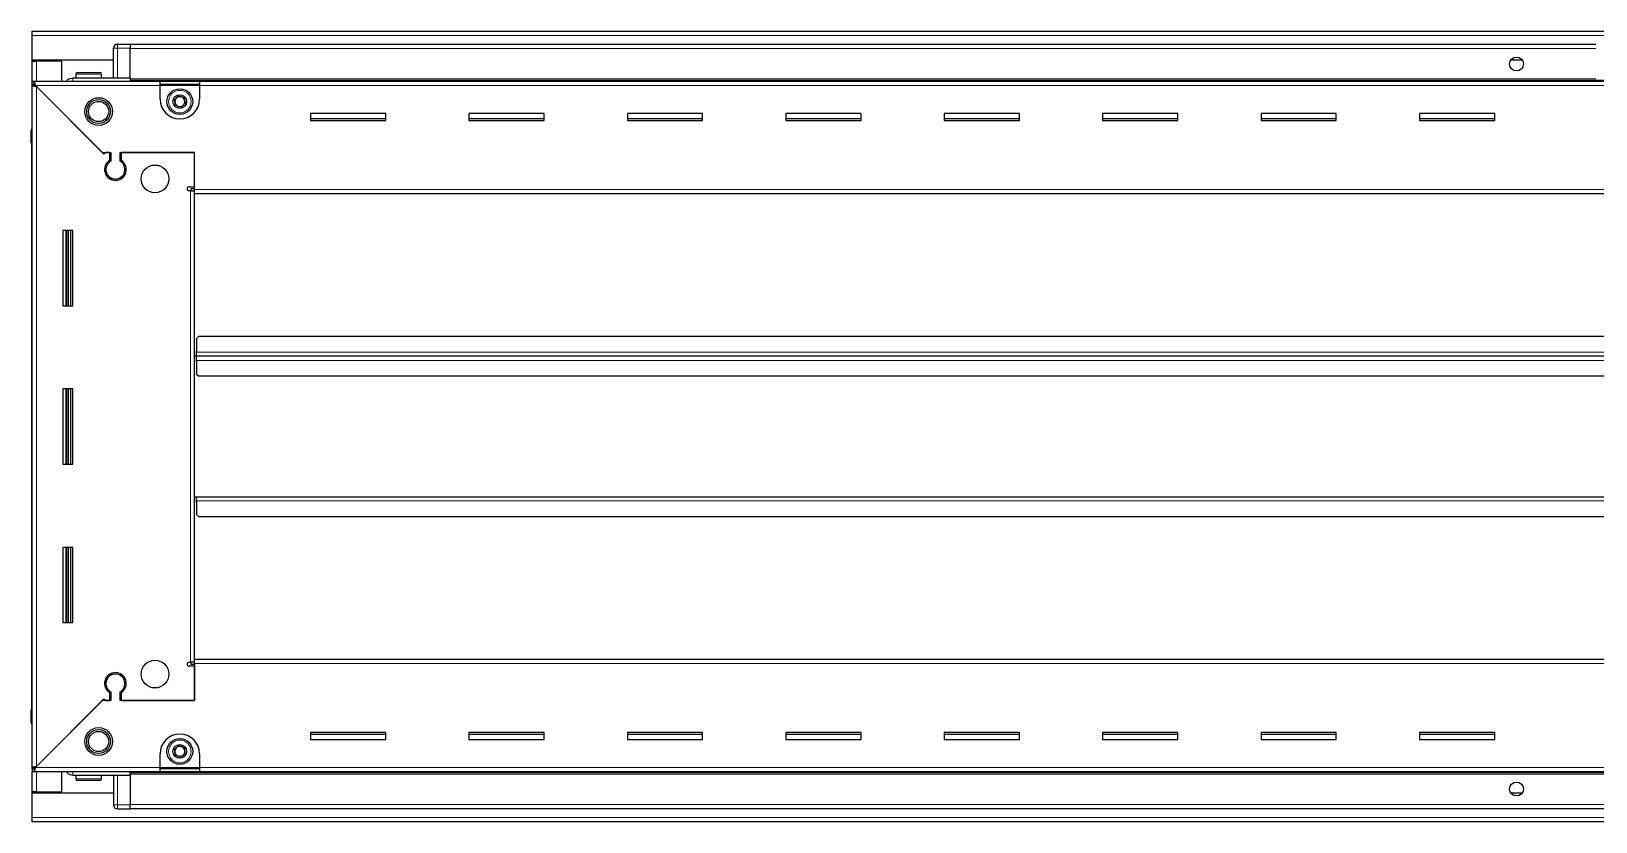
# Model space of a CAD drawing. Header units: millimetres. Extents: x 1132 to 5278, y 708 to 1878.
# Drawn here: x 3603 to 4393, y 1248 to 1647 of the extents above; entities that cross this region are included whole.
import ezdxf

# ---------------------------------------------------------------- set-up
doc = ezdxf.new("R2010")
doc.units = ezdxf.units.MM

msp = doc.modelspace()

# ---------------------------------------------------------------- linework, layer by layer
at = {"color": 7, "linetype": 'Continuous', "lineweight": 25}
for p, q in [((3603.14, 1646.6), (5202.14, 1646.6)), ((3603.14, 1644.5), (3603.14, 1646.6)), ((3603.14, 1632.1), (3603.14, 1644.5)), ((3644.14, 1623.1), (3644.14, 1638.1)), ((3644.82, 1639.6), (3644.82, 1639.6)), ((3646.14, 1640.1), (3652.64, 1640.1)), ((3646.14, 1640.1), (3652.64, 1640.1)), ((3652.64, 1640.1), (3652.64, 1640.1)), ((3652.64, 1640.1), (3652.64, 1640.1)), ((3652.64, 1640.1), (3652.64, 1638.1)), ((4392.64, 1639.95), (3652.64, 1639.95)), ((3652.64, 1623.1), (3652.64, 1638.1)), ((3644.14, 1632.1), (3603.14, 1632.1)), ((3603.14, 1631.6), (3603.14, 1632.1)), ((3603.14, 1621.35), (3603.14, 1631.6)), ((3603.14, 1631.6), (3605.24, 1631.6)), ((3604.64, 1631.6), (3604.64, 1632.1)), ((3618.14, 1631.6), (3605.24, 1631.6)), ((3618.14, 1621.35), (3618.14, 1631.6)), ((4355.52, 1632.1), (4349.77, 1632.1)), ((3603.14, 1619.85), (3603.14, 1621.35)), ((3603.14, 1621.35), (3604.14, 1621.35)), ((3603.14, 1619.35), (3603.14, 1619.85)), ((3603.14, 1619.85), (3604.14, 1619.85)), ((3604.14, 1619.85), (3604.14, 1621.35)), ((3604.14, 1621.35), (3667.64, 1621.35)), ((3623.64, 1623.1), (3652.64, 1623.1)), ((3625.14, 1625), (3625.14, 1623.1)), ((3625.94, 1625.8), (3637.34, 1625.8)), ((3638.14, 1623.1), (3638.14, 1625)), ((3652.64, 1623.1), (3652.64, 1622.6)), ((3652.64, 1621.95), (5152.64, 1621.95)), ((3667.64, 1619.25), (3667.64, 1621.35)), ((3667.64, 1621.35), (3687.64, 1621.35)), ((3667.64, 1619.85), (3687.64, 1619.85)), ((3687.64, 1621.35), (5117.64, 1621.35)), ((3687.64, 1621.35), (3687.64, 1619.25)), ((3603.14, 1274.85), (3603.14, 1619.35)), ((3604.64, 1619.35), (3603.14, 1619.35)), ((3604.74, 1619.25), (3638.64, 1585.35)), ((3639.34, 1584.65), (3605.24, 1618.75)), ((3667.64, 1612.35), (3667.64, 1619.25)), ((3687.64, 1619.25), (3687.64, 1612.35)), ((3781.64, 1605.1), (3743.64, 1605.1)), ((3743.64, 1605.1), (3743.64, 1601.6)), ((3781.64, 1601.6), (3781.64, 1605.1)), ((3861.64, 1605.1), (3823.64, 1605.1)), ((3823.64, 1605.1), (3823.64, 1601.6)), ((3861.64, 1601.6), (3861.64, 1605.1)), ((3941.64, 1605.1), (3903.64, 1605.1)), ((3903.64, 1605.1), (3903.64, 1601.6)), ((3941.64, 1601.6), (3941.64, 1605.1)), ((4021.64, 1605.1), (3983.64, 1605.1)), ((3983.64, 1605.1), (3983.64, 1601.6)), ((4021.64, 1601.6), (4021.64, 1605.1)), ((4101.64, 1605.1), (4063.64, 1605.1)), ((4063.64, 1605.1), (4063.64, 1601.6)), ((4101.64, 1601.6), (4101.64, 1605.1)), ((4181.64, 1605.1), (4143.64, 1605.1)), ((4143.64, 1605.1), (4143.64, 1601.6)), ((4181.64, 1601.6), (4181.64, 1605.1)), ((4261.64, 1605.1), (4223.64, 1605.1)), ((4223.64, 1605.1), (4223.64, 1601.6)), ((4261.64, 1601.6), (4261.64, 1605.1)), ((4341.64, 1605.1), (4303.64, 1605.1)), ((4303.64, 1605.1), (4303.64, 1601.6)), ((4341.64, 1601.6), (4341.64, 1605.1)), ((3602.64, 1596.6), (3602.64, 1590.1)), ((3602.64, 1590.1), (3602.64, 1596.6)), ((3781.64, 1602.35), (3743.64, 1602.35)), ((3743.64, 1601.6), (3781.64, 1601.6)), ((3861.64, 1602.35), (3823.64, 1602.35)), ((3823.64, 1601.6), (3861.64, 1601.6)), ((3941.64, 1602.35), (3903.64, 1602.35)), ((3903.64, 1601.6), (3941.64, 1601.6)), ((4021.64, 1602.35), (3983.64, 1602.35)), ((3983.64, 1601.6), (4021.64, 1601.6)), ((4101.64, 1602.35), (4063.64, 1602.35)), ((4063.64, 1601.6), (4101.64, 1601.6)), ((4181.64, 1602.35), (4143.64, 1602.35)), ((4143.64, 1601.6), (4181.64, 1601.6)), ((4261.64, 1602.35), (4223.64, 1602.35)), ((4223.64, 1601.6), (4261.64, 1601.6)), ((4341.64, 1602.35), (4303.64, 1602.35)), ((4303.64, 1601.6), (4341.64, 1601.6)), ((3602.64, 1590.1), (3602.64, 1590.1)), ((3603.14, 1590.1), (3602.64, 1590.1)), ((3602.79, 1590.1), (3602.79, 1304.1)), ((3638.64, 1585.35), (3642.84, 1585.35)), ((3640.04, 1585.35), (3639.34, 1584.65)), ((3642.14, 1585.35), (3640.04, 1585.35)), ((3642.14, 1585.35), (3642.14, 1581.46)), ((3642.84, 1585.35), (3642.84, 1581.07)), ((3647.44, 1585.35), (3685.14, 1585.35)), ((3647.44, 1581.07), (3647.44, 1585.35)), ((3648.14, 1581.46), (3648.14, 1585.35)), ((3685.14, 1585.35), (3648.14, 1585.35)), ((3685.14, 1566.7), (3685.14, 1585.35)), ((3685.14, 1568.1), (3685.14, 1585.35)), ((3643.14, 1572.49), (3643.14, 1571.73)), ((3682.29, 1568.1), (3685.14, 1568.1)), ((3683.04, 1566.1), (3682.29, 1566.1)), ((3683.04, 1566.1), (3685.14, 1566.1)), ((3685.14, 1567.1), (3683.14, 1567.1)), ((3683.14, 1567.1), (3683.14, 1566.1)), ((3685.14, 1564.6), (3685.14, 1566.7)), ((5120.14, 1564.6), (3685.14, 1564.6)), ((3685.14, 1329.6), (3685.14, 1564.6)), ((3623.64, 1546.1), (3618.64, 1546.1)), ((3618.64, 1546.1), (3618.64, 1508.1)), ((3620.79, 1508.1), (3620.79, 1546.1)), ((3622.58, 1508.1), (3622.58, 1546.1)), ((3622.62, 1508.1), (3622.62, 1546.1)), ((3623.64, 1508.1), (3623.64, 1546.1)), ((3618.64, 1508.1), (3623.64, 1508.1)), ((3686.14, 1485.45), (3685.89, 1485.45)), ((3685.89, 1485.45), (3685.89, 1482.6)), ((3687.14, 1492.6), (3686.14, 1491.6)), ((3686.14, 1491.6), (3686.14, 1484.7)), ((5118.14, 1492.6), (3687.14, 1492.6)), ((3685.89, 1482.6), (3685.14, 1482.6)), ((3685.89, 1482.6), (3685.89, 1479.75)), ((3685.89, 1479.75), (3686.14, 1479.75)), ((3686.14, 1482.6), (3686.14, 1484.7)), ((5119.14, 1482.6), (3686.14, 1482.6)), ((3686.14, 1480.5), (3686.14, 1482.6)), ((3686.14, 1480.5), (3686.14, 1473.6)), ((3686.14, 1473.6), (3687.14, 1472.6)), ((3687.14, 1472.6), (5118.14, 1472.6)), ((3623.64, 1466.1), (3618.64, 1466.1)), ((3618.64, 1466.1), (3618.64, 1428.1)), ((3620.79, 1428.1), (3620.79, 1466.1)), ((3622.58, 1428.1), (3622.58, 1466.1)), ((3622.62, 1428.1), (3622.62, 1466.1)), ((3623.64, 1428.1), (3623.64, 1466.1)), ((3618.64, 1428.1), (3623.64, 1428.1)), ((3685.14, 1411.6), (3685.89, 1411.6)), ((3685.89, 1411.6), (3685.89, 1408.75)), ((3685.89, 1408.75), (3686.14, 1408.75)), ((3686.14, 1411.6), (5119.14, 1411.6)), ((3686.14, 1409.5), (3686.14, 1411.6)), ((3686.14, 1409.5), (3686.14, 1402.6)), ((3686.14, 1402.6), (3687.14, 1401.6)), ((3687.14, 1401.6), (5118.14, 1401.6)), ((3623.64, 1386.1), (3618.64, 1386.1)), ((3618.64, 1386.1), (3618.64, 1348.1)), ((3620.79, 1348.1), (3620.79, 1386.1)), ((3622.58, 1348.1), (3622.58, 1386.1)), ((3622.62, 1348.1), (3622.62, 1386.1)), ((3623.64, 1348.1), (3623.64, 1386.1)), ((3618.64, 1348.1), (3623.64, 1348.1)), ((3682.29, 1328.1), (3683.04, 1328.1)), ((3685.14, 1328.1), (3683.04, 1328.1)), ((3683.14, 1328.1), (3683.14, 1327.1)), ((3685.14, 1327.5), (3685.14, 1329.6)), ((3685.14, 1329.6), (5120.14, 1329.6)), ((3685.14, 1327.5), (3685.14, 1308.85)), ((3643.14, 1322.48), (3643.14, 1321.72)), ((3685.14, 1326.1), (3682.29, 1326.1)), ((3683.14, 1327.1), (3685.14, 1327.1)), ((3685.14, 1308.85), (3685.14, 1326.1)), ((3642.14, 1312.74), (3642.14, 1308.85)), ((3642.84, 1313.14), (3642.84, 1308.85)), ((3647.44, 1308.85), (3647.44, 1313.14)), ((3648.14, 1308.85), (3648.14, 1312.74)), ((3602.64, 1304.1), (3602.64, 1304.1)), ((3602.64, 1297.6), (3602.64, 1304.1)), ((3602.64, 1304.1), (3602.64, 1304.1)), ((3602.64, 1304.1), (3602.64, 1297.6)), ((3603.14, 1304.1), (3602.64, 1304.1)), ((3638.64, 1308.85), (3604.74, 1274.95)), ((3605.24, 1275.45), (3639.34, 1309.55)), ((3642.84, 1308.85), (3638.64, 1308.85)), ((3639.34, 1309.55), (3640.04, 1308.85)), ((3640.04, 1308.85), (3642.14, 1308.85)), ((3685.14, 1308.85), (3647.44, 1308.85)), ((3648.14, 1308.85), (3685.14, 1308.85)), ((3603.14, 1296.28), (3603.14, 1296.28)), ((3781.64, 1292.6), (3743.64, 1292.6)), ((3743.64, 1292.6), (3743.64, 1289.1)), ((3743.64, 1291.85), (3781.64, 1291.85)), ((3743.64, 1289.1), (3781.64, 1289.1)), ((3781.64, 1289.1), (3781.64, 1292.6)), ((3861.64, 1292.6), (3823.64, 1292.6)), ((3823.64, 1292.6), (3823.64, 1289.1)), ((3823.64, 1291.85), (3861.64, 1291.85)), ((3823.64, 1289.1), (3861.64, 1289.1)), ((3861.64, 1289.1), (3861.64, 1292.6)), ((3941.64, 1292.6), (3903.64, 1292.6)), ((3903.64, 1292.6), (3903.64, 1289.1)), ((3903.64, 1291.85), (3941.64, 1291.85)), ((3903.64, 1289.1), (3941.64, 1289.1)), ((3941.64, 1289.1), (3941.64, 1292.6)), ((4021.64, 1292.6), (3983.64, 1292.6)), ((3983.64, 1292.6), (3983.64, 1289.1)), ((3983.64, 1291.85), (4021.64, 1291.85)), ((3983.64, 1289.1), (4021.64, 1289.1)), ((4021.64, 1289.1), (4021.64, 1292.6)), ((4101.64, 1292.6), (4063.64, 1292.6)), ((4063.64, 1292.6), (4063.64, 1289.1)), ((4063.64, 1291.85), (4101.64, 1291.85)), ((4063.64, 1289.1), (4101.64, 1289.1)), ((4101.64, 1289.1), (4101.64, 1292.6)), ((4181.64, 1292.6), (4143.64, 1292.6)), ((4143.64, 1292.6), (4143.64, 1289.1)), ((4143.64, 1291.85), (4181.64, 1291.85)), ((4143.64, 1289.1), (4181.64, 1289.1)), ((4181.64, 1289.1), (4181.64, 1292.6)), ((4261.64, 1292.6), (4223.64, 1292.6)), ((4223.64, 1292.6), (4223.64, 1289.1)), ((4223.64, 1291.85), (4261.64, 1291.85)), ((4223.64, 1289.1), (4261.64, 1289.1)), ((4261.64, 1289.1), (4261.64, 1292.6)), ((4341.64, 1292.6), (4303.64, 1292.6)), ((4303.64, 1292.6), (4303.64, 1289.1)), ((4303.64, 1291.85), (4341.64, 1291.85)), ((4303.64, 1289.1), (4341.64, 1289.1)), ((4341.64, 1289.1), (4341.64, 1292.6)), ((3667.64, 1274.95), (3667.64, 1281.85)), ((3687.64, 1281.85), (3687.64, 1274.95)), ((3603.14, 1274.35), (3603.14, 1274.85)), ((3604.64, 1274.85), (3603.14, 1274.85)), ((3603.14, 1274.35), (3603.14, 1272.85)), ((3604.14, 1274.35), (3603.14, 1274.35)), ((3603.14, 1262.6), (3603.14, 1272.85)), ((3604.14, 1272.85), (3603.14, 1272.85)), ((3604.14, 1274.35), (3604.14, 1272.85)), ((3667.64, 1272.85), (3604.14, 1272.85)), ((3618.14, 1262.6), (3618.14, 1272.85)), ((5152.64, 1272.25), (3652.64, 1272.25)), ((3667.64, 1272.85), (3667.64, 1274.95)), ((3687.64, 1274.35), (3667.64, 1274.35)), ((3687.64, 1272.85), (3667.64, 1272.85)), ((3687.64, 1274.95), (3687.64, 1272.85)), ((5117.64, 1272.85), (3687.64, 1272.85)), ((3623.64, 1271.1), (3652.64, 1271.1)), ((3625.14, 1271.1), (3625.14, 1269.2)), ((3629.72, 1268.4), (3625.94, 1268.4)), ((3637.34, 1268.4), (3629.72, 1268.4)), ((3638.14, 1269.2), (3638.14, 1271.1)), ((3644.14, 1271.1), (3644.14, 1256.1)), ((3651.14, 1271.17), (3651.14, 1271.1)), ((3652.64, 1271.1), (3652.64, 1271.6)), ((3652.64, 1271.1), (3652.64, 1256.1)), ((3605.24, 1262.6), (3603.14, 1262.6)), ((3603.14, 1262.1), (3603.14, 1262.6)), ((3603.14, 1249.7), (3603.14, 1262.1)), ((3603.14, 1262.1), (3644.14, 1262.1)), ((3604.64, 1262.1), (3604.64, 1262.6)), ((3605.24, 1262.6), (3618.14, 1262.6)), ((3644.14, 1256.1), (3644.14, 1256.1)), ((3652.64, 1254.1), (3652.64, 1256.1)), ((4349.77, 1262.1), (4355.52, 1262.1)), ((3603.14, 1247.6), (3603.14, 1249.7)), ((3646.14, 1254.1), (3652.64, 1254.1)), ((3646.14, 1254.1), (3652.64, 1254.1)), ((3652.64, 1254.25), (5152.64, 1254.25)), ((3652.64, 1254.1), (3652.64, 1254.1)), ((5202.14, 1247.6), (3603.14, 1247.6))]:
    msp.add_line(p, q, dxfattribs=at)
at = {"color": 8, "linetype": 'Continuous', "lineweight": 18}
for p, q in [((5202.14, 1644.5), (3603.14, 1644.5)), ((3644.14, 1638.1), (3646.14, 1638.1)), ((3646.14, 1640.1), (3646.14, 1638.1)), ((3646.14, 1638.1), (3646.14, 1623.1)), ((3652.64, 1638.1), (3646.14, 1638.1)), ((4392.64, 1637.95), (3652.64, 1637.95)), ((3605.24, 1631.6), (3605.24, 1632.1)), ((3605.24, 1621.35), (3605.24, 1631.6)), ((3625.14, 1625), (3638.14, 1625)), ((4392.64, 1622.6), (3652.64, 1622.6)), ((5152.64, 1621.37), (3652.64, 1621.37)), ((3667.64, 1619.25), (3604.74, 1619.25)), ((3605.24, 1618.75), (3605.24, 1275.45)), ((3667.64, 1619.25), (3687.64, 1619.25)), ((5117.64, 1619.25), (3687.64, 1619.25)), ((3603.14, 1596.6), (3602.64, 1596.6)), ((3683.04, 1328.1), (3683.04, 1566.1)), ((3685.14, 1566.7), (5120.14, 1566.7)), ((3620.14, 1546.1), (3620.14, 1508.1)), ((3621.38, 1546.1), (3621.38, 1508.1)), ((5119.14, 1484.7), (3686.14, 1484.7)), ((3686.14, 1480.5), (5119.14, 1480.5)), ((3620.14, 1466.1), (3620.14, 1428.1)), ((3621.38, 1466.1), (3621.38, 1428.1)), ((3686.14, 1409.5), (5119.14, 1409.5)), ((3620.14, 1386.1), (3620.14, 1348.1)), ((3621.38, 1386.1), (3621.38, 1348.1)), ((5120.14, 1327.5), (3685.14, 1327.5)), ((3603.14, 1297.6), (3602.64, 1297.6)), ((3604.74, 1274.95), (3667.64, 1274.95)), ((3605.24, 1262.6), (3605.24, 1272.85)), ((3652.64, 1272.84), (5152.64, 1272.84)), ((3687.64, 1274.95), (3667.64, 1274.95)), ((3687.64, 1274.95), (5117.64, 1274.95)), ((3629.45, 1269.2), (3625.14, 1269.2)), ((3638.14, 1269.2), (3629.45, 1269.2)), ((3646.14, 1256.1), (3646.14, 1271.1)), ((3652.64, 1271.6), (5152.64, 1271.6)), ((3605.24, 1262.1), (3605.24, 1262.6)), ((3644.14, 1256.1), (3646.14, 1256.1)), ((3646.14, 1254.1), (3646.14, 1256.1)), ((3652.64, 1256.1), (3646.14, 1256.1)), ((3652.64, 1256.25), (5152.64, 1256.25)), ((5202.14, 1249.7), (3603.14, 1249.7))]:
    msp.add_line(p, q, dxfattribs=at)
at = {"color": 7, "linetype": 'Continuous', "lineweight": 25}
for centre, radius in [((4352.64, 1630.1), 3.5), ((3636.64, 1606.1), 7), ((3636.64, 1606.1), 6.03), ((3677.64, 1611.1), 6.5), ((3677.64, 1611.1), 3.46), ((3636.64, 1606.1), 5.1), ((3665.14, 1572.1), 7), ((3665.14, 1322.1), 7), ((3636.64, 1288.1), 7), ((3636.64, 1288.1), 6.02), ((3636.64, 1288.1), 5.1), ((3677.64, 1283.1), 6.5), ((3677.64, 1283.1), 3.46), ((4352.64, 1264.1), 3.5)]:
    msp.add_circle(centre, radius, dxfattribs=at)
at = {"color": 8, "linetype": 'Continuous', "lineweight": 18}
for centre in [(3677.64, 1611.1), (3677.64, 1283.1)]:
    msp.add_circle(centre, 5.7, dxfattribs=at)
at = {"color": 7, "linetype": 'Continuous', "lineweight": 25}
for centre, radius, start, end in [((3646.14, 1638.1), 2, 90, 180), ((3646.14, 1638.1), 2, 123.94202, 131.40962), ((3646.14, 1638.1), 2, 90, 108.58003), ((3625.94, 1625), 0.8, 90, 180), ((3637.34, 1625), 0.8, 0, 90), ((3643.94, 1623.3), 0.2, 270, 0), ((3677.64, 1612.35), 10, 180, 270), ((3677.64, 1611.1), 2.5, 134.01559, 194.01559), ((3677.64, 1611.1), 2.5, 74.01559, 134.01559), ((3677.64, 1612.35), 10, 270, 0), ((3677.64, 1611.1), 2.5, 14.01559, 74.01559), ((3677.64, 1611.1), 2.5, 314.01559, 14.01559), ((3677.64, 1611.1), 2.5, 194.01559, 254.01559), ((3677.64, 1611.1), 2.5, 254.01559, 314.01559), ((3604.64, 1596.6), 2, 138.57492, 180), ((3604.64, 1596.6), 2, 138.59038, 180), ((3645.14, 1576.85), 5.5, 123.05573, 56.94427), ((3645.14, 1576.85), 4.8, 118.63099, 61.36901), ((3682.29, 1567.1), 1, 90, 270), ((3682.29, 1327.1), 1, 90, 270), ((3645.14, 1317.35), 5.5, 303.05573, 236.94427), ((3645.14, 1317.35), 4.8, 298.63099, 241.36901), ((3604.64, 1297.6), 2, 180, 221.39416), ((3677.64, 1281.85), 10, 90, 180), ((3677.64, 1281.85), 10, 0, 90), ((3677.64, 1283.1), 2.5, 127.47401, 187.47401), ((3677.64, 1283.1), 2.5, 187.47401, 247.47401), ((3677.64, 1283.1), 2.5, 67.47401, 127.47401), ((3677.64, 1283.1), 2.5, 247.47401, 307.47401), ((3677.64, 1283.1), 2.5, 7.47401, 67.47401), ((3677.64, 1283.1), 2.5, 307.47401, 7.47401), ((3625.94, 1269.2), 0.8, 180, 270), ((3637.34, 1269.2), 0.8, 270, 0), ((3643.94, 1270.9), 0.2, 0, 90), ((3646.14, 1256.1), 2, 180, 270), ((3646.14, 1256.1), 2, 180, 270)]:
    msp.add_arc(centre, radius, start, end, dxfattribs=at)
for points, knots in [([(3604.74, 1619.25), (3604.7, 1619.51), (3604.61, 1620), (3604.47, 1620.64), (3604.34, 1621.11), (3604.23, 1621.33), (3604.17, 1621.35), (3604.14, 1621.35)], [0, 0, 0, 0, 0.230255, 0.448522, 0.666786, 0.88505, 1, 1, 1, 1]), ([(3620.43, 1621.35), (3620.55, 1621.55), (3620.94, 1622.2), (3622.09, 1622.91), (3623.12, 1623.04), (3623.64, 1623.1)], [0, 0, 0, 0, 0.1822499, 0.5911249, 1, 1, 1, 1]), ([(3652.64, 1623.1), (3652.64, 1623.07), (3652.64, 1622.99), (3652.64, 1622.37), (3652.64, 1621.81), (3652.64, 1621.44), (3652.64, 1621.43)], [0, 0, 0, 0, 0.330266, 0.660532, 0.990799, 1, 1, 1, 1]), ([(3603.14, 1619.35), (3603.17, 1619.31), (3603.22, 1619.22), (3603.61, 1619.09), (3604.17, 1618.95), (3604.75, 1618.84), (3605.12, 1618.78), (3605.24, 1618.75)], [0, 0, 0, 0, 0.230255, 0.448522, 0.666786, 0.88505, 1, 1, 1, 1]), ([(3674.87, 1611.9), (3675.24, 1612.26), (3675.93, 1612.93), (3676.62, 1613.59), (3676.94, 1613.91)], [0, 0, 0, 0, 0.534686, 1, 1, 1, 1]), ([(3675.57, 1609.1), (3675.48, 1609.43), (3675.28, 1610.23), (3675.04, 1611.2), (3674.9, 1611.78), (3674.87, 1611.9)], [0, 0, 0, 0, 0.3629006, 0.8668753, 1, 1, 1, 1]), ([(3676.94, 1613.91), (3677.44, 1613.76), (3678.37, 1613.5), (3679.29, 1613.23), (3679.72, 1613.11)], [0, 0, 0, 0, 0.5346859, 1, 1, 1, 1]), ([(3679.72, 1613.11), (3679.75, 1612.99), (3679.89, 1612.41), (3680.14, 1611.44), (3680.33, 1610.64), (3680.42, 1610.31)], [0, 0, 0, 0, 0.1331247, 0.6370994, 1, 1, 1, 1]), ([(3678.34, 1608.3), (3677.85, 1608.45), (3676.92, 1608.71), (3676, 1608.98), (3675.57, 1609.1)], [0, 0, 0, 0, 0.534686, 1, 1, 1, 1]), ([(3680.42, 1610.31), (3680.05, 1609.95), (3679.35, 1609.28), (3678.66, 1608.61), (3678.34, 1608.3)], [0, 0, 0, 0, 0.534686, 1, 1, 1, 1]), ([(3674.98, 1284.21), (3675.08, 1284.29), (3675.55, 1284.65), (3676.34, 1285.26), (3676.99, 1285.76), (3677.27, 1285.97)], [0, 0, 0, 0, 0.133125, 0.637099, 1, 1, 1, 1]), ([(3675.35, 1281.35), (3675.28, 1281.86), (3675.16, 1282.82), (3675.03, 1283.77), (3674.98, 1284.21)], [0, 0, 0, 0, 0.534686, 1, 1, 1, 1]), ([(3678.02, 1280.24), (3677.54, 1280.44), (3676.65, 1280.81), (3675.76, 1281.18), (3675.35, 1281.35)], [0, 0, 0, 0, 0.534686, 1, 1, 1, 1]), ([(3677.27, 1285.97), (3677.74, 1285.77), (3678.63, 1285.4), (3679.52, 1285.03), (3679.93, 1284.86)], [0, 0, 0, 0, 0.534686, 1, 1, 1, 1]), ([(3680.31, 1282), (3680.04, 1281.79), (3679.38, 1281.29), (3678.59, 1280.68), (3678.12, 1280.32), (3678.02, 1280.24)], [0, 0, 0, 0, 0.362901, 0.866875, 1, 1, 1, 1]), ([(3679.93, 1284.86), (3680, 1284.35), (3680.13, 1283.39), (3680.25, 1282.44), (3680.31, 1282)], [0, 0, 0, 0, 0.534686, 1, 1, 1, 1]), ([(3605.24, 1275.45), (3604.99, 1275.41), (3604.5, 1275.32), (3603.85, 1275.19), (3603.39, 1275.05), (3603.17, 1274.94), (3603.15, 1274.88), (3603.14, 1274.85)], [0, 0, 0, 0, 0.230255, 0.448522, 0.666786, 0.88505, 1, 1, 1, 1]), ([(3604.14, 1272.85), (3604.19, 1272.88), (3604.28, 1272.93), (3604.41, 1273.33), (3604.54, 1273.88), (3604.65, 1274.46), (3604.72, 1274.83), (3604.74, 1274.95)], [0, 0, 0, 0, 0.2302553, 0.4485219, 0.6667858, 0.8850496, 1, 1, 1, 1]), ([(3620.43, 1272.85), (3620.55, 1272.65), (3620.94, 1272.01), (3622.09, 1271.3), (3623.12, 1271.17), (3623.64, 1271.1)], [0, 0, 0, 0, 0.18225, 0.591125, 1, 1, 1, 1]), ([(3652.64, 1271.1), (3652.64, 1271.14), (3652.64, 1271.22), (3652.64, 1271.84), (3652.64, 1272.41), (3652.64, 1272.81), (3652.64, 1272.84)], [0, 0, 0, 0, 0.324279, 0.648558, 0.972836, 1, 1, 1, 1])]:
    msp.add_open_spline(points, degree=3, knots=knots, dxfattribs=at)
for points in [[(3604.74, 1619.25), (3604.69, 1619.33), (3604.59, 1619.49), (3604.44, 1619.69), (3604.29, 1619.83), (3604.19, 1619.85), (3604.14, 1619.85)], [(3604.64, 1619.35), (3604.65, 1619.3), (3604.67, 1619.2), (3604.81, 1619.05), (3605.01, 1618.9), (3605.16, 1618.8), (3605.24, 1618.75)], [(3604.14, 1274.35), (3604.19, 1274.36), (3604.29, 1274.38), (3604.44, 1274.52), (3604.59, 1274.72), (3604.69, 1274.88), (3604.74, 1274.95)], [(3605.24, 1275.45), (3605.16, 1275.4), (3605.01, 1275.3), (3604.81, 1275.15), (3604.67, 1275), (3604.65, 1274.9), (3604.64, 1274.85)]]:
    msp.add_open_spline(points, degree=3, dxfattribs=at)
at = {"color": 8, "linetype": 'Continuous', "lineweight": 18}
for points in [[(3623.64, 1623.1), (3623.64, 1623.06), (3623.64, 1622.99), (3623.64, 1622.55), (3623.64, 1622.09), (3623.64, 1621.68), (3623.64, 1621.41), (3623.64, 1621.35)], [(3623.64, 1271.1), (3623.64, 1271.15), (3623.64, 1271.22), (3623.64, 1271.66), (3623.64, 1272.11), (3623.64, 1272.53), (3623.64, 1272.8), (3623.64, 1272.85)]]:
    msp.add_open_spline(points, degree=3, knots=[0, 0, 0, 0, 0.359753, 0.553414, 0.751185, 0.948956, 1, 1, 1, 1], dxfattribs=at)

doc.saveas('drawing.dxf')
